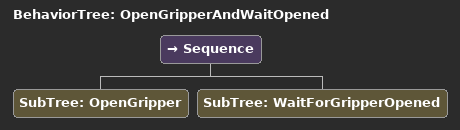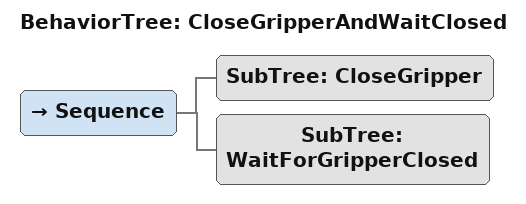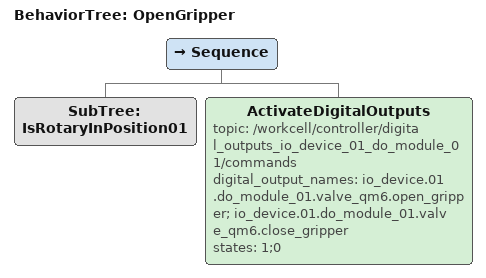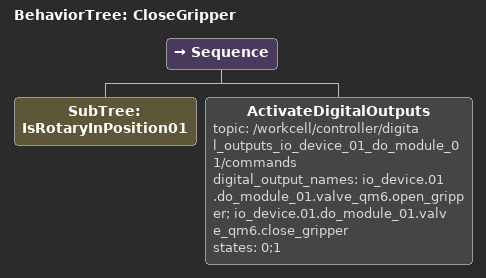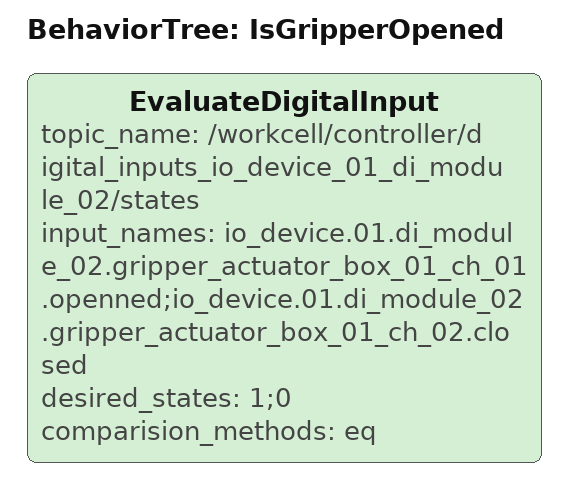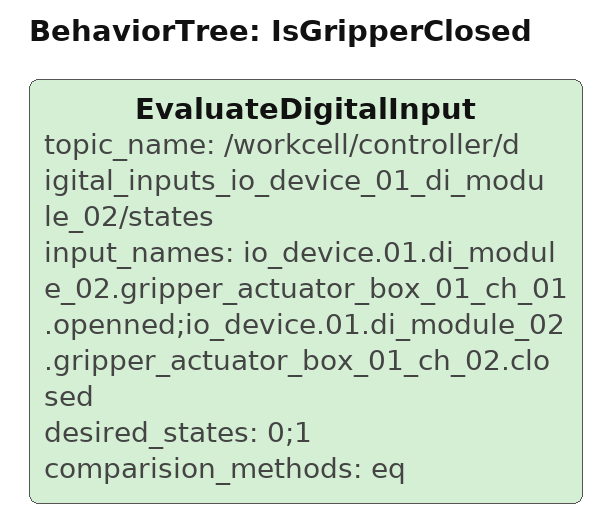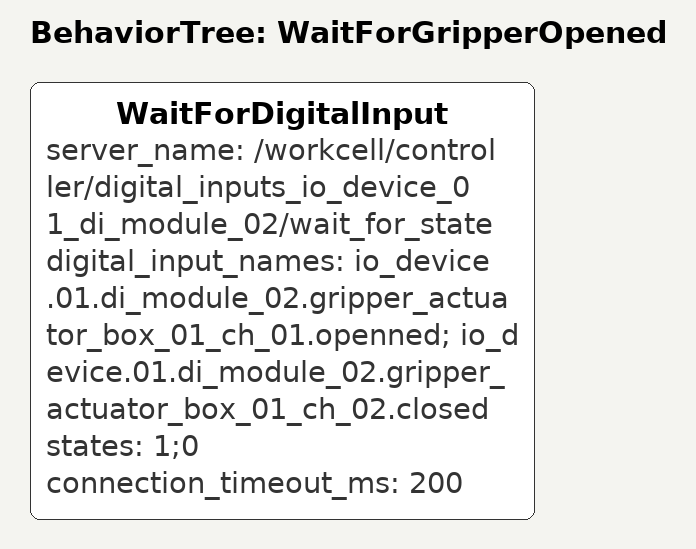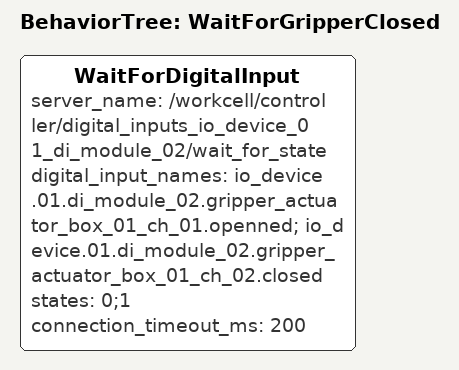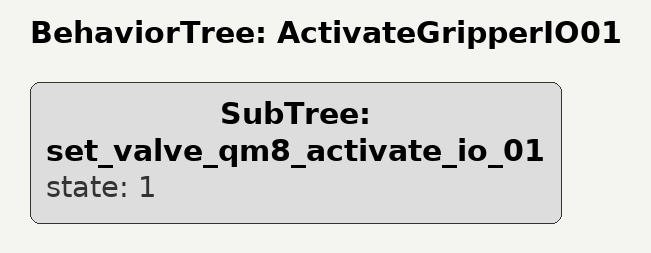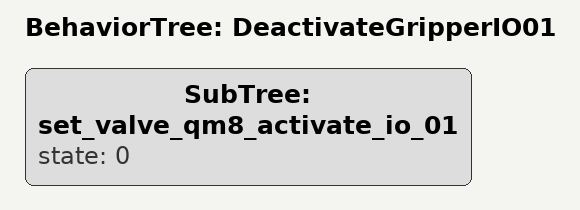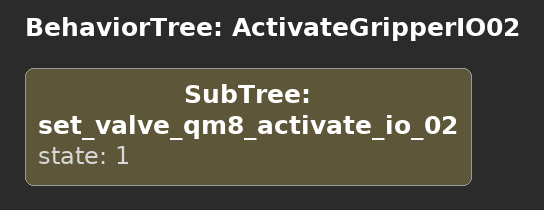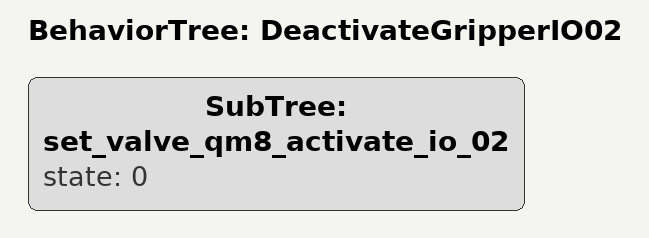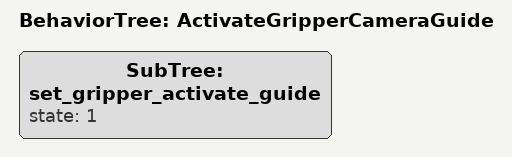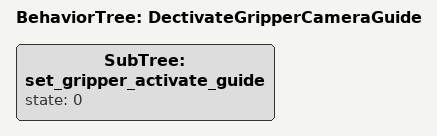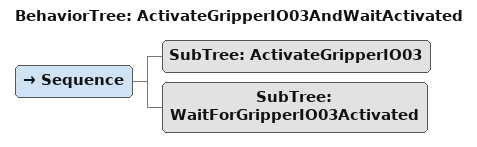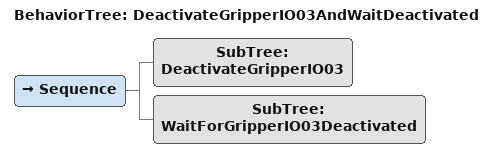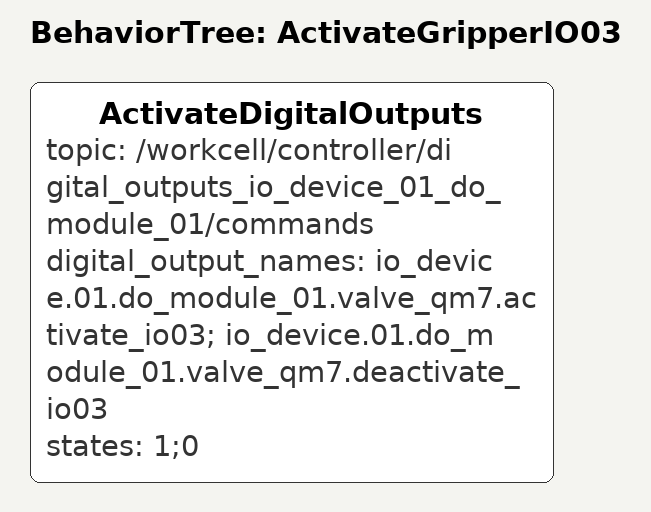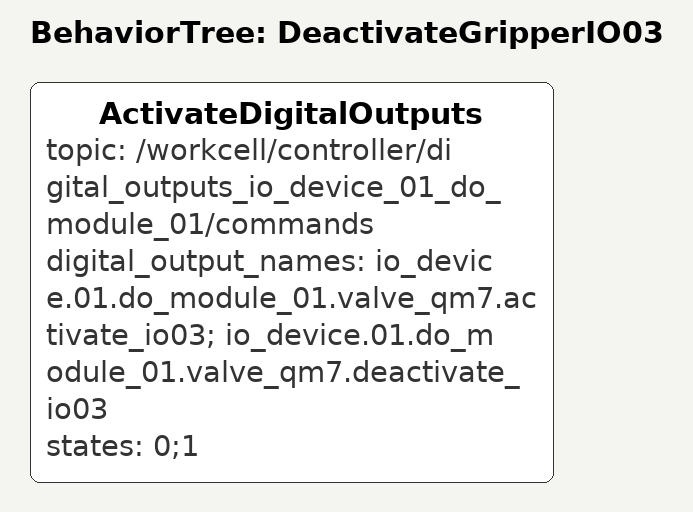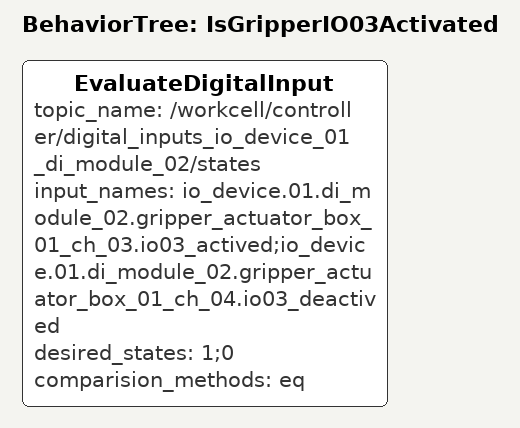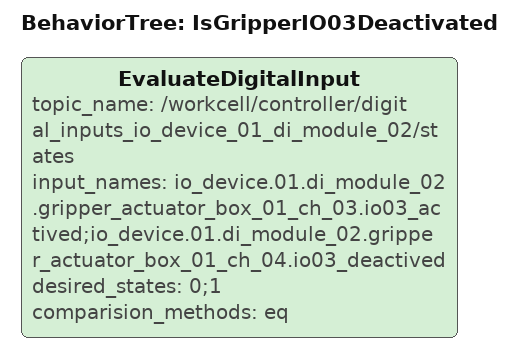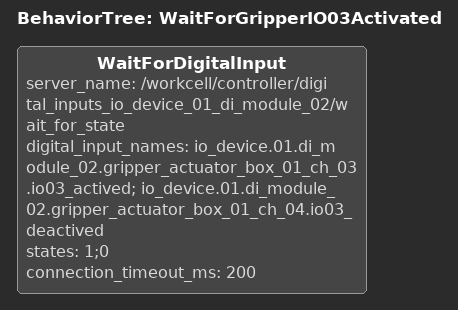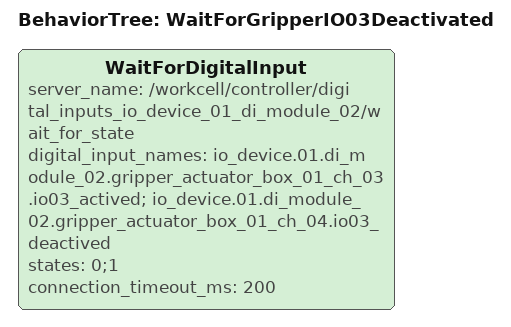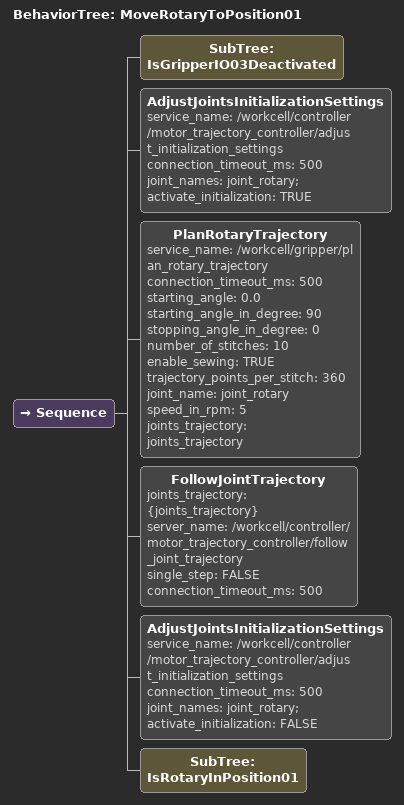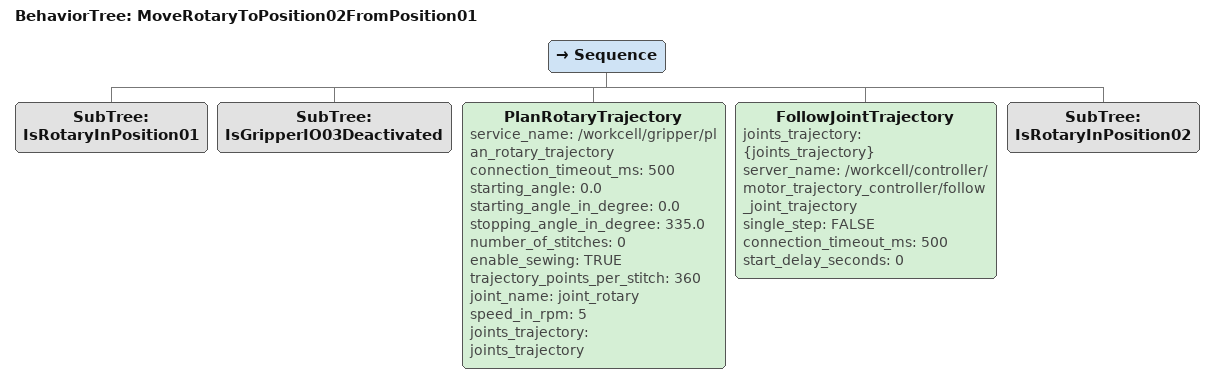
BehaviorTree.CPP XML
<BehaviorTree ID="OpenGripperAndWaitOpened">
    <Sequence>
        <SubTree ID="OpenGripper"/>
        <SubTree ID="WaitForGripperOpened"/>
    </Sequence>
</BehaviorTree>

<BehaviorTree ID="CloseGripperAndWaitClosed">
    <Sequence>
        <SubTree ID="CloseGripper"/>
        <SubTree ID="WaitForGripperClosed"/>
    </Sequence>
</BehaviorTree>

<BehaviorTree ID="OpenGripper">
    <Sequence>
        <SubTree ID="IsRotaryInPosition01"/>
        <ActivateDigitalOutputs topic="/workcell/controller/digital_outputs_io_device_01_do_module_01/commands" digital_output_names="io_device.01.do_module_01.valve_qm6.open_gripper;                                     io_device.01.do_module_01.valve_qm6.close_gripper" states="1;0"/>
    </Sequence>
</BehaviorTree>

<BehaviorTree ID="CloseGripper">
    <Sequence>
        <SubTree ID="IsRotaryInPosition01"/>
        <ActivateDigitalOutputs topic="/workcell/controller/digital_outputs_io_device_01_do_module_01/commands" digital_output_names="io_device.01.do_module_01.valve_qm6.open_gripper;                                     io_device.01.do_module_01.valve_qm6.close_gripper" states="0;1"/>
    </Sequence>
</BehaviorTree>

<BehaviorTree ID="IsGripperOpened">
    <EvaluateDigitalInput topic_name="/workcell/controller/digital_inputs_io_device_01_di_module_02/states" input_names="io_device.01.di_module_02.gripper_actuator_box_01_ch_01.openned;io_device.01.di_module_02.gripper_actuator_box_01_ch_02.closed" desired_states="1;0" comparision_methods="eq"/>
</BehaviorTree>

<BehaviorTree ID="IsGripperClosed">
    <EvaluateDigitalInput topic_name="/workcell/controller/digital_inputs_io_device_01_di_module_02/states" input_names="io_device.01.di_module_02.gripper_actuator_box_01_ch_01.openned;io_device.01.di_module_02.gripper_actuator_box_01_ch_02.closed" desired_states="0;1" comparision_methods="eq"/>
</BehaviorTree>

<BehaviorTree ID="WaitForGripperOpened">
    <WaitForDigitalInput server_name="/workcell/controller/digital_inputs_io_device_01_di_module_02/wait_for_state" digital_input_names="io_device.01.di_module_02.gripper_actuator_box_01_ch_01.openned;                                  io_device.01.di_module_02.gripper_actuator_box_01_ch_02.closed" states="1;0" connection_timeout_ms="200"/>
</BehaviorTree>

<BehaviorTree ID="WaitForGripperClosed">
    <WaitForDigitalInput server_name="/workcell/controller/digital_inputs_io_device_01_di_module_02/wait_for_state" digital_input_names="io_device.01.di_module_02.gripper_actuator_box_01_ch_01.openned;                                  io_device.01.di_module_02.gripper_actuator_box_01_ch_02.closed" states="0;1" connection_timeout_ms="200"/>
</BehaviorTree>

<BehaviorTree ID="ActivateGripperIO01">
        <SubTree ID="set_valve_qm8_activate_io_01" state="1"/>
</BehaviorTree>

<BehaviorTree ID="DeactivateGripperIO01">
        <SubTree ID="set_valve_qm8_activate_io_01" state="0"/>
</BehaviorTree>

<BehaviorTree ID="ActivateGripperIO02">
    <SubTree ID="set_valve_qm8_activate_io_02" state="1"/>
</BehaviorTree>

<BehaviorTree ID="DeactivateGripperIO02">
        <SubTree ID="set_valve_qm8_activate_io_02" state="0"/>
</BehaviorTree>

<BehaviorTree ID="ActivateGripperCameraGuide">
    <SubTree ID="set_gripper_activate_guide" state="1"/>
</BehaviorTree>

<BehaviorTree ID="DectivateGripperCameraGuide">
        <SubTree ID="set_gripper_activate_guide" state="0"/>
</BehaviorTree>

<BehaviorTree ID="ActivateGripperIO03AndWaitActivated">
    <Sequence>
        <SubTree ID="ActivateGripperIO03"/>
        <SubTree ID="WaitForGripperIO03Activated"/>
  </Sequence>
</BehaviorTree>

<BehaviorTree ID="DeactivateGripperIO03AndWaitDeactivated">
    <Sequence>
        <SubTree ID="DeactivateGripperIO03"/>
        <SubTree ID="WaitForGripperIO03Deactivated"/>
    </Sequence>
</BehaviorTree>

<BehaviorTree ID="ActivateGripperIO03">
    <ActivateDigitalOutputs topic="/workcell/controller/digital_outputs_io_device_01_do_module_01/commands" digital_output_names="io_device.01.do_module_01.valve_qm7.activate_io03;                                   io_device.01.do_module_01.valve_qm7.deactivate_io03" states="1;0"/>
</BehaviorTree>

<BehaviorTree ID="DeactivateGripperIO03">
    <ActivateDigitalOutputs topic="/workcell/controller/digital_outputs_io_device_01_do_module_01/commands" digital_output_names="io_device.01.do_module_01.valve_qm7.activate_io03;                                   io_device.01.do_module_01.valve_qm7.deactivate_io03" states="0;1"/>
</BehaviorTree>

<BehaviorTree ID="IsGripperIO03Activated">
    <EvaluateDigitalInput topic_name="/workcell/controller/digital_inputs_io_device_01_di_module_02/states" input_names="io_device.01.di_module_02.gripper_actuator_box_01_ch_03.io03_actived;io_device.01.di_module_02.gripper_actuator_box_01_ch_04.io03_deactived" desired_states="1;0" comparision_methods="eq"/>
</BehaviorTree>

<BehaviorTree ID="IsGripperIO03Deactivated">
    <EvaluateDigitalInput topic_name="/workcell/controller/digital_inputs_io_device_01_di_module_02/states" input_names="io_device.01.di_module_02.gripper_actuator_box_01_ch_03.io03_actived;io_device.01.di_module_02.gripper_actuator_box_01_ch_04.io03_deactived" desired_states="0;1" comparision_methods="eq"/>
</BehaviorTree>

<BehaviorTree ID="WaitForGripperIO03Activated">
    <WaitForDigitalInput server_name="/workcell/controller/digital_inputs_io_device_01_di_module_02/wait_for_state" digital_input_names="io_device.01.di_module_02.gripper_actuator_box_01_ch_03.io03_actived;                                    io_device.01.di_module_02.gripper_actuator_box_01_ch_04.io03_deactived" states="1;0" connection_timeout_ms="200"/>
</BehaviorTree>

<BehaviorTree ID="WaitForGripperIO03Deactivated">
    <WaitForDigitalInput server_name="/workcell/controller/digital_inputs_io_device_01_di_module_02/wait_for_state" digital_input_names="io_device.01.di_module_02.gripper_actuator_box_01_ch_03.io03_actived;                                    io_device.01.di_module_02.gripper_actuator_box_01_ch_04.io03_deactived" states="0;1" connection_timeout_ms="200"/>
</BehaviorTree>

<BehaviorTree ID="MoveRotaryToPosition01">
    <Sequence>
        <SubTree ID="IsGripperIO03Deactivated"/>
        <AdjustJointsInitializationSettings service_name="/workcell/controller/motor_trajectory_controller/adjust_initialization_settings" connection_timeout_ms="500" joint_names="joint_rotary;" activate_initialization="TRUE"/>
        <PlanRotaryTrajectory service_name="/workcell/gripper/plan_rotary_trajectory" connection_timeout_ms="500" starting_angle="0.0" starting_angle_in_degree="90" stopping_angle_in_degree="0" number_of_stitches="10" enable_sewing="TRUE" trajectory_points_per_stitch="360" joint_name="joint_rotary" speed_in_rpm="5" joints_trajectory="joints_trajectory"/>
        <FollowJointTrajectory joints_trajectory="{joints_trajectory}" server_name="/workcell/controller/motor_trajectory_controller/follow_joint_trajectory" single_step="FALSE" connection_timeout_ms="500"/>
        <AdjustJointsInitializationSettings service_name="/workcell/controller/motor_trajectory_controller/adjust_initialization_settings" connection_timeout_ms="500" joint_names="joint_rotary;" activate_initialization="FALSE"/>
        <SubTree ID="IsRotaryInPosition01"/>
    </Sequence>
</BehaviorTree>

<BehaviorTree ID="MoveRotaryToPosition02FromPosition01">
    <Sequence>
        <SubTree ID="IsRotaryInPosition01"/>
        <SubTree ID="IsGripperIO03Deactivated"/>
        <PlanRotaryTrajectory service_name="/workcell/gripper/plan_rotary_trajectory" connection_timeout_ms="500" starting_angle="0.0" starting_angle_in_degree="0.0" stopping_angle_in_degree="335.0" number_of_stitches="0" enable_sewing="TRUE" trajectory_points_per_stitch="360" joint_name="joint_rotary" speed_in_rpm="5" joints_trajectory="joints_trajectory"/>
        <FollowJointTrajectory joints_trajectory="{joints_trajectory}" server_name="/workcell/controller/motor_trajectory_controller/follow_joint_trajectory" single_step="FALSE" connection_timeout_ms="500" start_delay_seconds="0"/>
        <SubTree ID="IsRotaryInPosition02"/>
    </Sequence>
</BehaviorTree>
